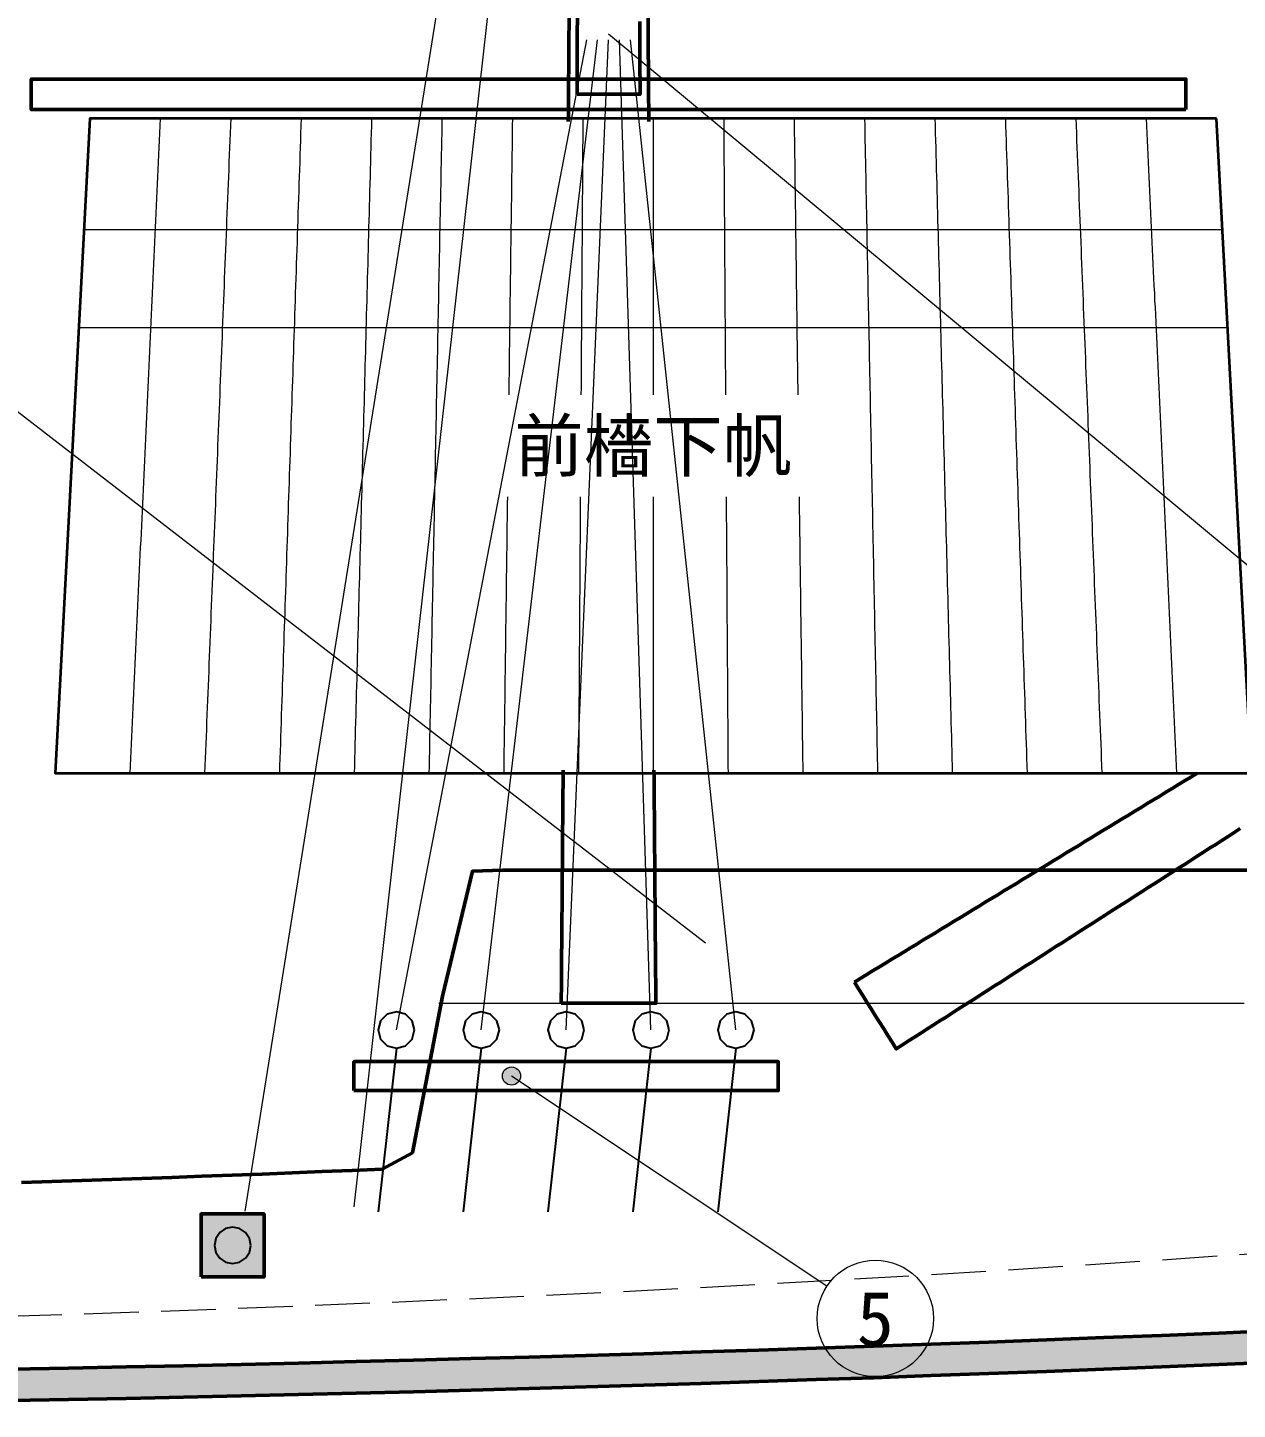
# Model space of a CAD drawing. Header units: millimetres. Extents: x -14250 to 74850, y -15000 to 48000.
# Drawn here: x 27010 to 36985, y 7050 to 18450 of the extents above; entities that cross this region are included whole.
import ezdxf
from ezdxf.enums import TextEntityAlignment as Align

# ---------------------------------------------------------------- set-up
doc = ezdxf.new("R2010")
doc.units = ezdxf.units.MM
doc.header["$LTSCALE"] = 150
doc.linetypes.add('HID', pattern=[4.5, 3, -1.5])
for name, color, linetype, lineweight in [('かくれ線', 8, 'HID', 18), ('ハッチング', 8, 'Continuous', 13), ('外形', 7, 'Continuous', 50), ('帆', 30, 'Continuous', 35), ('帆布', 30, 'Continuous', 13), ('引出線', 7, 'Continuous', 18), ('文字', 7, 'Continuous', 25), ('索具', 94, 'Continuous', 13), ('細部', 7, 'Continuous', 25)]:
    doc.layers.add(name, color=color, linetype=linetype, lineweight=lineweight)
doc.styles.add('JP', font='msgothic.ttc')

msp = doc.modelspace()

# ---------------------------------------------------------------- hatches: boundary and pattern name
at = {"layer": 'ハッチング'}
h = msp.add_hatch(color=250, dxfattribs=at)
h.dxf.hatch_style = 1
h.paths.add_polyline_path([(28440, 8142.4), (28960, 8142.4), (28960, 8662.4), (28440, 8662.4)])
h = msp.add_hatch(color=8, dxfattribs=at)
h.dxf.hatch_style = 1
h.paths.add_polyline_path([(783.3, 7530.6), (1257.6, 7519.3), (1732, 7508.2), (2206.3, 7497.5), (2680.7, 7487.1), (3155, 7476.9), (3629.4, 7467.1), (4103.7, 7457.5), (4578, 7448.3), (5052.4, 7439.3), (5526.7, 7430.7), (6001.1, 7422.3), (6475.4, 7414.3), (6949.8, 7406.5), (7424.1, 7399.1), (7898.5, 7391.9), (8372.8, 7385.1), (8847.1, 7378.5), (9321.5, 7372.3), (9795.8, 7366.3), (10270.2, 7360.7), (10744.5, 7355.3), (11218.9, 7350.3), (11693.2, 7345.5), (12167.5, 7341), (12641.9, 7336.9), (13116.2, 7333), (13590.6, 7329.5), (14064.9, 7326.2), (14539.3, 7323.2), (15013.6, 7320.6), (15487.9, 7318.2), (15962.3, 7316.1), (16436.6, 7314.4), (16911, 7312.9), (17385.3, 7311.7), (17859.7, 7310.9), (18334, 7310.3), (18808.3, 7310), (19282.7, 7310.1), (19757, 7310.7), (20231.4, 7311.8), (20705.7, 7313.4), (21180.1, 7315.5), (21654.4, 7318.2), (22128.8, 7321.4), (22603.1, 7325.1), (23077.4, 7329.3), (23551.8, 7334.1), (24026.1, 7339.4), (24500.5, 7345.2), (24974.8, 7351.5), (25449.2, 7358.4), (25923.5, 7365.8), (26397.8, 7373.7), (26872.2, 7382.1), (27346.5, 7391.1), (27820.9, 7400.5), (28295.2, 7410.5), (28769.6, 7421), (29243.9, 7432.1), (29718.2, 7443.7), (30192.6, 7455.7), (30666.9, 7468.4), (31141.3, 7481.5), (31615.6, 7495.2), (32090, 7509.4), (32564.3, 7524.1), (33038.7, 7539.3), (33513, 7555.1), (33987.3, 7571.3), (34461.7, 7588.1), (34936, 7605.5), (35410.4, 7623.3), (35884.7, 7641.7), (36359.1, 7660.6), (36833.4, 7680), (37307.7, 7700), (37782.1, 7720.4), (38256.4, 7741.4), (38730.8, 7762.9), (38730.8, 7502.9), (38256.4, 7481.4), (37782.1, 7460.4), (37307.7, 7440), (36833.4, 7420), (36359.1, 7400.6), (35884.7, 7381.7), (35410.4, 7363.3), (34936, 7345.5), (34461.7, 7328.1), (33987.3, 7311.3), (33513, 7295.1), (33038.7, 7279.3), (32564.3, 7264.1), (32090, 7249.4), (31615.6, 7235.2), (31141.3, 7221.5), (30666.9, 7208.4), (30192.6, 7195.7), (29718.2, 7183.7), (29243.9, 7172.1), (28769.6, 7161), (28295.2, 7150.5), (27820.9, 7140.5), (27346.5, 7131.1), (26872.2, 7122.1), (26397.8, 7113.7), (25923.5, 7105.8), (25449.2, 7098.4), (24974.8, 7091.5), (24500.5, 7085.2), (24026.1, 7079.4), (23551.8, 7074.1), (23077.4, 7069.3), (22603.1, 7065.1), (22128.8, 7061.4), (21654.4, 7058.2), (21180.1, 7055.5), (20705.7, 7053.4), (20231.4, 7051.8), (19757, 7050.7), (19282.7, 7050.1), (18808.3, 7050), (18334, 7050.3), (17859.7, 7050.9), (17385.3, 7051.7), (16911, 7052.9), (16436.6, 7054.4), (15962.3, 7056.1), (15487.9, 7058.2), (15013.6, 7060.6), (14539.3, 7063.2), (14064.9, 7066.2), (13590.6, 7069.5), (13116.2, 7073), (12641.9, 7076.9), (12167.5, 7081), (11693.2, 7085.5), (11218.9, 7090.3), (10744.5, 7095.3), (10270.2, 7100.7), (9795.8, 7106.3), (9321.5, 7112.3), (8847.1, 7118.5), (8372.8, 7125.1), (7898.5, 7131.9), (7424.1, 7139.1), (6949.8, 7146.5), (6475.4, 7154.3), (6001.1, 7162.3), (5526.7, 7170.7), (5052.4, 7179.3), (4578, 7188.3), (4103.7, 7197.5), (3629.4, 7207.1), (3155, 7216.9), (2680.7, 7227.1), (2206.3, 7237.5), (1732, 7248.2), (1257.6, 7259.3), (783.3, 7270.6)])
at = {"layer": '引出線'}
h = msp.add_hatch(color=7, dxfattribs=at)
h.dxf.hatch_style = 1
h.paths.add_polyline_path([(31075, 9800), (31065, 9837.5), (31037.5, 9865), (31000, 9875), (30962.5, 9865), (30935, 9837.5), (30925, 9800), (30935, 9762.5), (30962.5, 9735), (31000, 9725), (31037.5, 9735), (31065, 9762.5)])

# ---------------------------------------------------------------- linework, layer by layer
at = {"layer": 'かくれ線'}
for points in [[(30400, 10400), (30544.4, 10400), (30688.8, 10400), (30833.2, 10400), (30977.6, 10400), (31122, 10400), (31266.4, 10400), (31410.8, 10400), (31555.2, 10400), (31699.6, 10400), (31844, 10400), (31988.4, 10400), (32132.8, 10400), (32277.2, 10400), (32421.6, 10400), (32566, 10400), (32710.4, 10400), (32854.8, 10400), (32999.2, 10400), (33143.6, 10400), (33288, 10400), (33432.4, 10400), (33576.8, 10400), (33721.2, 10400), (33865.6, 10400), (34010, 10400), (34154.4, 10400), (34298.8, 10400), (34443.2, 10400), (34587.6, 10400), (34732, 10400), (34876.4, 10400), (35020.8, 10400), (35165.2, 10400), (35309.6, 10400), (35454, 10400), (35598.4, 10400), (35742.8, 10400), (35887.2, 10400), (36031.6, 10400), (36176, 10400), (36320.4, 10400), (36464.8, 10400), (36609.2, 10400), (36753.6, 10400), (36898, 10400), (37042.4, 10400)], [(26841.1, 7819.2), (27476.3, 7839.3), (28111.4, 7861), (28746.6, 7884.2), (29381.8, 7909), (30017, 7935.3), (30652.1, 7963.3), (31287.3, 7992.8), (31922.5, 8023.8), (32557.6, 8056.4), (33192.8, 8090.6), (33828, 8126.3), (34463.2, 8163.6), (35098.3, 8202.5), (35733.5, 8243), (36368.7, 8285), (37003.9, 8328.5), (37639, 8373.7), (38274.2, 8420.4), (38909.4, 8468.6)]]:
    msp.add_lwpolyline(points, dxfattribs=at)
at = {"layer": '外形'}
for points in [[(31467.9, 17674.8), (31468.4, 17735), (31468.9, 17795.1), (31469.3, 17855.2), (31469.8, 17915.3), (31470.3, 17975.5), (31470.8, 18035.6), (31471.3, 18095.7), (31471.7, 18155.8), (31472.2, 18216), (31472.7, 18276.1), (31473.2, 18336.2), (31473.6, 18396.3), (31474.1, 18456.4), (31474.6, 18516.6), (31475.1, 18576.7), (31475.6, 18636.8), (31476, 18696.9), (31476.5, 18757.1), (31477, 18817.2), (31477.5, 18877.3)], [(31540, 17900), (31540.3, 17960), (31540.6, 18020), (31540.8, 18080), (31541.1, 18140), (31541.4, 18200), (31541.7, 18260), (31542, 18320), (31542.2, 18380), (31542.5, 18440), (31542.8, 18500), (31543.1, 18560), (31543.4, 18620), (31543.7, 18680), (31543.9, 18740), (31544.2, 18800), (31544.5, 18860), (31544.8, 18920)], [(32122.5, 18877.3), (32123, 18817.2), (32123.5, 18757.1), (32124, 18696.9), (32124.4, 18636.8), (32124.9, 18576.7), (32125.4, 18516.6), (32125.9, 18456.4), (32126.4, 18396.3), (32126.8, 18336.2), (32127.3, 18276.1), (32127.8, 18216), (32128.3, 18155.8), (32128.7, 18095.7), (32129.2, 18035.6), (32129.7, 17975.5), (32130.2, 17915.3), (32130.7, 17855.2), (32131.1, 17795.1), (32131.6, 17735), (32132.1, 17674.8)], [(32057.2, 18500), (32057.5, 18440), (32057.8, 18380), (32058, 18320), (32058.3, 18260), (32058.6, 18200), (32058.9, 18140), (32059.2, 18080), (32059.4, 18020), (32059.7, 17960), (32060, 17900), (31995, 17900), (31930, 17900), (31865, 17900), (31800, 17900), (31735, 17900), (31670, 17900), (31605, 17900), (31540, 17900)], [(31410, 10400), (31410.5, 10460.1), (31411, 10520.2), (31411.4, 10580.4), (31411.9, 10640.5), (31412.4, 10700.6), (31412.9, 10760.7), (31413.3, 10820.9), (31413.8, 10881), (31414.3, 10941.1), (31414.8, 11001.2), (31415.3, 11061.3), (31415.7, 11121.5), (31416.2, 11181.6), (31416.7, 11241.7), (31417.2, 11301.8), (31417.7, 11362), (31418.1, 11422.1), (31418.6, 11482.2), (31419.1, 11542.3), (31419.6, 11602.5), (31420, 11662.6), (31420.5, 11722.7), (31421, 11782.8), (31421.5, 11842.9), (31422, 11903.1), (31422.4, 11963.2), (31422.9, 12023.3), (31423.4, 12083.4), (31423.9, 12143.6), (31424.4, 12203.7), (31424.8, 12263.8), (31425.3, 12323.9)], [(32174.7, 12323.9), (32175.2, 12263.8), (32175.6, 12203.7), (32176.1, 12143.6), (32176.6, 12083.4), (32177.1, 12023.3), (32177.6, 11963.2), (32178, 11903.1), (32178.5, 11842.9), (32179, 11782.8), (32179.5, 11722.7), (32180, 11662.6), (32180.4, 11602.5), (32180.9, 11542.3), (32181.4, 11482.2), (32181.9, 11422.1), (32182.3, 11362), (32182.8, 11301.8), (32183.3, 11241.7), (32183.8, 11181.6), (32184.3, 11121.5), (32184.7, 11061.3), (32185.2, 11001.2), (32185.7, 10941.1), (32186.2, 10881), (32186.7, 10820.9), (32187.1, 10760.7), (32187.6, 10700.6), (32188.1, 10640.5), (32188.6, 10580.4), (32189, 10520.2), (32189.5, 10460.1), (32190, 10400), (32130, 10400), (32070, 10400), (32010, 10400), (31950, 10400), (31890, 10400), (31830, 10400), (31770, 10400), (31710, 10400), (31650, 10400), (31590, 10400), (31530, 10400), (31470, 10400), (31410, 10400)], [(33827.8, 10575.6), (33879.2, 10606.9), (33930.5, 10638.3), (33981.9, 10669.6), (34033.3, 10700.9), (34084.7, 10732.2), (34136, 10763.5), (34187.4, 10794.9), (34238.8, 10826.2), (34290.2, 10857.5), (34341.5, 10888.8), (34392.9, 10920.1), (34444.3, 10951.5), (34495.7, 10982.8), (34547, 11014.1), (34598.4, 11045.4), (34649.8, 11076.7), (34701.2, 11108.1), (34752.5, 11139.4), (34803.9, 11170.7), (34855.3, 11202), (34906.7, 11233.3), (34958, 11264.7), (35009.4, 11296), (35060.8, 11327.3), (35112.2, 11358.6), (35163.5, 11389.9), (35214.9, 11421.3), (35266.3, 11452.6), (35317.7, 11483.9), (35369, 11515.2), (35420.4, 11546.5), (35471.8, 11577.9), (35523.2, 11609.2), (35574.5, 11640.5), (35625.9, 11671.8), (35677.3, 11703.1), (35728.7, 11734.5), (35780, 11765.8), (35831.4, 11797.1), (35882.8, 11828.4), (35934.2, 11859.7), (35985.5, 11891.1), (36036.9, 11922.4), (36088.3, 11953.7), (36139.7, 11985), (36191, 12016.3), (36242.4, 12047.7), (36293.8, 12079), (36345.2, 12110.3), (36396.5, 12141.6), (36447.9, 12172.9), (36499.3, 12204.3), (36550.7, 12235.6), (36602.1, 12266.9), (36653.4, 12298.2)], [(37009.8, 11841.4), (36959.2, 11808.9), (36908.5, 11776.5), (36857.8, 11744), (36807.2, 11711.6), (36756.5, 11679.1), (36705.8, 11646.7), (36655.1, 11614.2), (36604.5, 11581.8), (36553.8, 11549.4), (36503.1, 11516.9), (36452.5, 11484.5), (36401.8, 11452), (36351.1, 11419.6), (36300.4, 11387.1), (36249.8, 11354.7), (36199.1, 11322.2), (36148.4, 11289.8), (36097.8, 11257.3), (36047.1, 11224.9), (35996.4, 11192.4), (35945.7, 11160), (35895.1, 11127.6), (35844.4, 11095.1), (35793.7, 11062.7), (35743.1, 11030.2), (35692.4, 10997.8), (35641.7, 10965.3), (35591, 10932.9), (35540.4, 10900.4), (35489.7, 10868), (35439, 10835.5), (35388.3, 10803.1), (35337.7, 10770.6), (35287, 10738.2), (35236.3, 10705.8), (35185.7, 10673.3), (35135, 10640.9), (35084.3, 10608.4), (35033.6, 10576), (34983, 10543.5), (34932.3, 10511.1), (34881.6, 10478.6), (34831, 10446.2), (34780.3, 10413.7), (34729.6, 10381.3), (34678.9, 10348.8), (34628.3, 10316.4), (34577.6, 10284), (34526.9, 10251.5), (34476.3, 10219.1), (34425.6, 10186.6), (34374.9, 10154.2), (34324.2, 10121.7), (34273.6, 10089.3), (34222.9, 10056.8), (34172.2, 10024.4), (34137.8, 10079.5), (34103.3, 10134.6), (34068.9, 10189.8), (34034.4, 10244.9), (34000, 10300), (33965.6, 10355.1), (33931.1, 10410.2), (33896.7, 10465.4), (33862.2, 10520.5), (33827.8, 10575.6)], [(37121.5, 11500), (36873.6, 11500), (36625.8, 11500), (36377.9, 11500), (36130.1, 11500), (35882.3, 11500), (35634.4, 11500), (35386.6, 11500), (35138.8, 11500), (34890.9, 11500), (34643.1, 11500), (34395.2, 11500), (34147.4, 11500), (33899.6, 11500), (33651.7, 11500), (33403.9, 11500), (33156.1, 11500), (32908.2, 11500), (32660.4, 11500), (32412.5, 11500), (32164.7, 11500), (31916.9, 11500), (31669, 11500), (31421.2, 11500), (31173.4, 11500), (30925.5, 11500), (30677.7, 11490.1), (30429.8, 10458.6), (30182, 9167.6), (29934.2, 9031.8), (29686.3, 9021.4), (29438.5, 9011.3), (29190.7, 9001.4), (28942.8, 8991.7), (28695, 8982.3), (28447.2, 8973.1), (28199.3, 8964.1), (27951.5, 8955.4), (27703.6, 8946.9), (27455.8, 8938.6), (27208, 8930.6), (26960.1, 8922.9)], [(26872.2, 7382.1), (27346.5, 7391.1), (27820.9, 7400.5), (28295.2, 7410.5), (28769.6, 7421), (29243.9, 7432.1), (29718.2, 7443.7), (30192.6, 7455.7), (30666.9, 7468.4), (31141.3, 7481.5), (31615.6, 7495.2), (32090, 7509.4), (32564.3, 7524.1), (33038.7, 7539.3), (33513, 7555.1), (33987.3, 7571.3), (34461.7, 7588.1), (34936, 7605.5), (35410.4, 7623.3), (35884.7, 7641.7), (36359.1, 7660.6), (36833.4, 7680), (37307.7, 7700)], [(37307.7, 7440), (36833.4, 7420), (36359.1, 7400.6), (35884.7, 7381.7), (35410.4, 7363.3), (34936, 7345.5), (34461.7, 7328.1), (33987.3, 7311.3), (33513, 7295.1), (33038.7, 7279.3), (32564.3, 7264.1), (32090, 7249.4), (31615.6, 7235.2), (31141.3, 7221.5), (30666.9, 7208.4), (30192.6, 7195.7), (29718.2, 7183.7), (29243.9, 7172.1), (28769.6, 7161), (28295.2, 7150.5), (27820.9, 7140.5), (27346.5, 7131.1), (26872.2, 7122.1)]]:
    msp.add_lwpolyline(points, dxfattribs=at)
for points in [[(36560.7, 17774), (27039.3, 17774), (27039.3, 18026), (36560.7, 18026)], [(29700, 9680), (33200, 9680), (33200, 9920), (29700, 9920)], [(28440, 8142.4), (28960, 8142.4), (28960, 8662.4), (28440, 8662.4)]]:
    msp.add_lwpolyline(points, close=True, dxfattribs=at)
at = {"layer": '帆'}
msp.add_lwpolyline([(36814.6, 17700), (27522.6, 17700), (27235.9, 12300), (37101.4, 12300)], close=True, dxfattribs=at)
at = {"layer": '帆布'}
for points in [[(28103.4, 17700), (28100.6, 17640), (28097.8, 17580), (28095, 17520), (28092.2, 17460), (28089.5, 17400), (28086.7, 17340), (28083.9, 17280), (28081.1, 17220), (28078.3, 17160), (28075.5, 17100), (28072.7, 17040), (28069.9, 16980), (28067.1, 16920), (28064.4, 16860), (28061.6, 16800), (28058.8, 16740), (28056, 16680), (28053.2, 16620), (28050.4, 16560), (28047.6, 16500), (28044.8, 16440), (28042.1, 16380), (28039.3, 16320), (28036.5, 16260), (28033.7, 16200), (28030.9, 16140), (28028.1, 16080), (28025.3, 16020), (28022.5, 15960), (28019.7, 15900), (28017, 15840), (28014.2, 15780), (28011.4, 15720), (28008.6, 15660), (28005.8, 15600), (28003, 15540), (28000.2, 15480), (27997.4, 15420), (27994.7, 15360), (27991.9, 15300), (27989.1, 15240), (27986.3, 15180), (27983.5, 15120), (27980.7, 15060), (27977.9, 15000), (27975.1, 14940), (27972.3, 14880), (27969.6, 14820), (27966.8, 14760), (27964, 14700), (27961.2, 14640), (27958.4, 14580), (27955.6, 14520), (27952.8, 14460), (27950, 14400), (27947.3, 14340), (27944.5, 14280), (27941.7, 14220), (27938.9, 14160), (27936.1, 14100), (27933.3, 14040), (27930.5, 13980), (27927.7, 13920), (27924.9, 13860), (27922.2, 13800), (27919.4, 13740), (27916.6, 13680), (27913.8, 13620), (27911, 13560), (27908.2, 13500), (27905.4, 13440), (27902.6, 13380), (27899.9, 13320), (27897.1, 13260), (27894.3, 13200), (27891.5, 13140), (27888.7, 13080), (27885.9, 13020), (27883.1, 12960), (27880.3, 12900), (27877.5, 12840), (27874.8, 12780), (27872, 12720), (27869.2, 12660), (27866.4, 12600), (27863.6, 12540), (27860.8, 12480), (27858, 12420), (27855.2, 12360), (27852.5, 12300)], [(28684.1, 17700), (28681.8, 17640), (28679.4, 17580), (28677, 17520), (28674.6, 17460), (28672.2, 17400), (28669.8, 17340), (28667.4, 17280), (28665, 17220), (28662.6, 17160), (28660.2, 17100), (28657.9, 17040), (28655.5, 16980), (28653.1, 16920), (28650.7, 16860), (28648.3, 16800), (28645.9, 16740), (28643.5, 16680), (28641.1, 16620), (28638.7, 16560), (28636.3, 16500), (28634, 16440), (28631.6, 16380), (28629.2, 16320), (28626.8, 16260), (28624.4, 16200), (28622, 16140), (28619.6, 16080), (28617.2, 16020), (28614.8, 15960), (28612.4, 15900), (28610.1, 15840), (28607.7, 15780), (28605.3, 15720), (28602.9, 15660), (28600.5, 15600), (28598.1, 15540), (28595.7, 15480), (28593.3, 15420), (28590.9, 15360), (28588.5, 15300), (28586.2, 15240), (28583.8, 15180), (28581.4, 15120), (28579, 15060), (28576.6, 15000), (28574.2, 14940), (28571.8, 14880), (28569.4, 14820), (28567, 14760), (28564.6, 14700), (28562.3, 14640), (28559.9, 14580), (28557.5, 14520), (28555.1, 14460), (28552.7, 14400), (28550.3, 14340), (28547.9, 14280), (28545.5, 14220), (28543.1, 14160), (28540.7, 14100), (28538.4, 14040), (28536, 13980), (28533.6, 13920), (28531.2, 13860), (28528.8, 13800), (28526.4, 13740), (28524, 13680), (28521.6, 13620), (28519.2, 13560), (28516.8, 13500), (28514.5, 13440), (28512.1, 13380), (28509.7, 13320), (28507.3, 13260), (28504.9, 13200), (28502.5, 13140), (28500.1, 13080), (28497.7, 13020), (28495.3, 12960), (28492.9, 12900), (28490.6, 12840), (28488.2, 12780), (28485.8, 12720), (28483.4, 12660), (28481, 12600), (28478.6, 12540), (28476.2, 12480), (28473.8, 12420), (28471.4, 12360), (28469.1, 12300)], [(29264.9, 17700), (29262.9, 17640), (29260.9, 17580), (29258.9, 17520), (29256.9, 17460), (29254.9, 17400), (29252.9, 17340), (29250.9, 17280), (29249, 17220), (29247, 17160), (29245, 17100), (29243, 17040), (29241, 16980), (29239, 16920), (29237, 16860), (29235, 16800), (29233, 16740), (29231, 16680), (29229, 16620), (29227, 16560), (29225.1, 16500), (29223.1, 16440), (29221.1, 16380), (29219.1, 16320), (29217.1, 16260), (29215.1, 16200), (29213.1, 16140), (29211.1, 16080), (29209.1, 16020), (29207.1, 15960), (29205.1, 15900), (29203.1, 15840), (29201.2, 15780), (29199.2, 15720), (29197.2, 15660), (29195.2, 15600), (29193.2, 15540), (29191.2, 15480), (29189.2, 15420), (29187.2, 15360), (29185.2, 15300), (29183.2, 15240), (29181.2, 15180), (29179.2, 15120), (29177.3, 15060), (29175.3, 15000), (29173.3, 14940), (29171.3, 14880), (29169.3, 14820), (29167.3, 14760), (29165.3, 14700), (29163.3, 14640), (29161.3, 14580), (29159.3, 14520), (29157.3, 14460), (29155.4, 14400), (29153.4, 14340), (29151.4, 14280), (29149.4, 14220), (29147.4, 14160), (29145.4, 14100), (29143.4, 14040), (29141.4, 13980), (29139.4, 13920), (29137.4, 13860), (29135.4, 13800), (29133.4, 13740), (29131.5, 13680), (29129.5, 13620), (29127.5, 13560), (29125.5, 13500), (29123.5, 13440), (29121.5, 13380), (29119.5, 13320), (29117.5, 13260), (29115.5, 13200), (29113.5, 13140), (29111.5, 13080), (29109.5, 13020), (29107.6, 12960), (29105.6, 12900), (29103.6, 12840), (29101.6, 12780), (29099.6, 12720), (29097.6, 12660), (29095.6, 12600), (29093.6, 12540), (29091.6, 12480), (29089.6, 12420), (29087.6, 12360), (29085.6, 12300)], [(29845.6, 17700), (29844, 17640), (29842.4, 17580), (29840.9, 17520), (29839.3, 17460), (29837.7, 17400), (29836.1, 17340), (29834.5, 17280), (29832.9, 17220), (29831.3, 17160), (29829.7, 17100), (29828.1, 17040), (29826.5, 16980), (29824.9, 16920), (29823.3, 16860), (29821.7, 16800), (29820.1, 16740), (29818.5, 16680), (29817, 16620), (29815.4, 16560), (29813.8, 16500), (29812.2, 16440), (29810.6, 16380), (29809, 16320), (29807.4, 16260), (29805.8, 16200), (29804.2, 16140), (29802.6, 16080), (29801, 16020), (29799.4, 15960), (29797.8, 15900), (29796.2, 15840), (29794.6, 15780), (29793.1, 15720), (29791.5, 15660), (29789.9, 15600), (29788.3, 15540), (29786.7, 15480), (29785.1, 15420), (29783.5, 15360), (29781.9, 15300), (29780.3, 15240), (29778.7, 15180), (29777.1, 15120), (29775.5, 15060), (29773.9, 15000), (29772.3, 14940), (29770.8, 14880), (29769.2, 14820), (29767.6, 14760), (29766, 14700), (29764.4, 14640), (29762.8, 14580), (29761.2, 14520), (29759.6, 14460), (29758, 14400), (29756.4, 14340), (29754.8, 14280), (29753.2, 14220), (29751.6, 14160), (29750, 14100), (29748.4, 14040), (29746.9, 13980), (29745.3, 13920), (29743.7, 13860), (29742.1, 13800), (29740.5, 13740), (29738.9, 13680), (29737.3, 13620), (29735.7, 13560), (29734.1, 13500), (29732.5, 13440), (29730.9, 13380), (29729.3, 13320), (29727.7, 13260), (29726.1, 13200), (29724.5, 13140), (29723, 13080), (29721.4, 13020), (29719.8, 12960), (29718.2, 12900), (29716.6, 12840), (29715, 12780), (29713.4, 12720), (29711.8, 12660), (29710.2, 12600), (29708.6, 12540), (29707, 12480), (29705.4, 12420), (29703.8, 12360), (29702.2, 12300)], [(30426.4, 17700), (30425.2, 17640), (30424, 17580), (30422.8, 17520), (30421.6, 17460), (30420.4, 17400), (30419.2, 17340), (30418, 17280), (30416.8, 17220), (30415.6, 17160), (30414.4, 17100), (30413.2, 17040), (30412, 16980), (30410.8, 16920), (30409.7, 16860), (30408.5, 16800), (30407.3, 16740), (30406.1, 16680), (30404.9, 16620), (30403.7, 16560), (30402.5, 16500), (30401.3, 16440), (30400.1, 16380), (30398.9, 16320), (30397.7, 16260), (30396.5, 16200), (30395.3, 16140), (30394.1, 16080), (30392.9, 16020), (30391.7, 15960), (30390.5, 15900), (30389.3, 15840), (30388.1, 15780), (30386.9, 15720), (30385.8, 15660), (30384.6, 15600), (30383.4, 15540), (30382.2, 15480), (30381, 15420), (30379.8, 15360), (30378.6, 15300), (30377.4, 15240), (30376.2, 15180), (30375, 15120), (30373.8, 15060), (30372.6, 15000), (30371.4, 14940), (30370.2, 14880), (30369, 14820), (30367.8, 14760), (30366.6, 14700), (30365.4, 14640), (30364.2, 14580), (30363, 14520), (30361.9, 14460), (30360.7, 14400), (30359.5, 14340), (30358.3, 14280), (30357.1, 14220), (30355.9, 14160), (30354.7, 14100), (30353.5, 14040), (30352.3, 13980), (30351.1, 13920), (30349.9, 13860), (30348.7, 13800), (30347.5, 13740), (30346.3, 13680), (30345.1, 13620), (30343.9, 13560), (30342.7, 13500), (30341.5, 13440), (30340.3, 13380), (30339.1, 13320), (30338, 13260), (30336.8, 13200), (30335.6, 13140), (30334.4, 13080), (30333.2, 13020), (30332, 12960), (30330.8, 12900), (30329.6, 12840), (30328.4, 12780), (30327.2, 12720), (30326, 12660), (30324.8, 12600), (30323.6, 12540), (30322.4, 12480), (30321.2, 12420), (30320, 12360), (30318.8, 12300)], [(31007.1, 17700), (31006.3, 17640), (31005.5, 17580), (31004.7, 17520), (31003.9, 17460), (31003.1, 17400), (31002.3, 17340), (31001.5, 17280), (31000.8, 17220), (31000, 17160), (30999.2, 17100), (30998.4, 17040), (30997.6, 16980), (30996.8, 16920), (30996, 16860), (30995.2, 16800), (30994.4, 16740), (30993.6, 16680), (30992.8, 16620), (30992, 16560), (30991.2, 16500), (30990.4, 16440), (30989.6, 16380), (30988.8, 16320), (30988, 16260), (30987.2, 16200), (30986.4, 16140), (30985.6, 16080), (30984.8, 16020), (30984, 15960), (30983.2, 15900), (30982.4, 15840), (30981.6, 15780), (30980.8, 15720), (30980, 15660), (30979.2, 15600), (30978.4, 15540), (30977.7, 15480), (30976.9, 15420)], [(31587.9, 17700), (31587.5, 17640), (31587.1, 17580), (31586.7, 17520), (31586.3, 17460), (31585.9, 17400), (31585.5, 17340), (31585.1, 17280), (31584.7, 17220), (31584.3, 17160), (31583.9, 17100), (31583.5, 17040), (31583.1, 16980), (31582.7, 16920), (31582.3, 16860), (31581.9, 16800), (31581.5, 16740), (31581.1, 16680), (31580.7, 16620), (31580.3, 16560), (31579.9, 16500), (31579.5, 16440), (31579.1, 16380), (31578.7, 16320), (31578.3, 16260), (31577.9, 16200), (31577.5, 16140), (31577.1, 16080), (31576.7, 16020), (31576.3, 15960), (31575.9, 15900), (31575.5, 15840), (31575.1, 15780), (31574.7, 15720), (31574.3, 15660), (31573.9, 15600), (31573.5, 15540), (31573.1, 15480), (31572.7, 15420)], [(32168.6, 17700), (32168.6, 17640), (32168.6, 17580), (32168.6, 17520), (32168.6, 17460), (32168.6, 17400), (32168.6, 17340), (32168.6, 17280), (32168.6, 17220), (32168.6, 17160), (32168.6, 17100), (32168.6, 17040), (32168.6, 16980), (32168.6, 16920), (32168.6, 16860), (32168.6, 16800), (32168.6, 16740), (32168.6, 16680), (32168.6, 16620), (32168.6, 16560), (32168.6, 16500), (32168.6, 16440), (32168.6, 16380), (32168.6, 16320), (32168.6, 16260), (32168.6, 16200), (32168.6, 16140), (32168.6, 16080), (32168.6, 16020), (32168.6, 15960), (32168.6, 15900), (32168.6, 15840), (32168.6, 15780), (32168.6, 15720), (32168.6, 15660), (32168.6, 15600), (32168.6, 15540), (32168.6, 15480), (32168.6, 15420)], [(32749.4, 17700), (32749.8, 17640), (32750.2, 17580), (32750.6, 17520), (32751, 17460), (32751.4, 17400), (32751.8, 17340), (32752.2, 17280), (32752.6, 17220), (32752.9, 17160), (32753.3, 17100), (32753.7, 17040), (32754.1, 16980), (32754.5, 16920), (32754.9, 16860), (32755.3, 16800), (32755.7, 16740), (32756.1, 16680), (32756.5, 16620), (32756.9, 16560), (32757.3, 16500), (32757.7, 16440), (32758.1, 16380), (32758.5, 16320), (32758.9, 16260), (32759.3, 16200), (32759.7, 16140), (32760.1, 16080), (32760.5, 16020), (32760.9, 15960), (32761.3, 15900), (32761.7, 15840), (32762.1, 15780), (32762.5, 15720), (32762.9, 15660), (32763.3, 15600), (32763.7, 15540), (32764.1, 15480), (32764.5, 15420)], [(33330.1, 17700), (33330.9, 17640), (33331.7, 17580), (33332.5, 17520), (33333.3, 17460), (33334.1, 17400), (33334.9, 17340), (33335.7, 17280), (33336.5, 17220), (33337.3, 17160), (33338.1, 17100), (33338.9, 17040), (33339.7, 16980), (33340.5, 16920), (33341.3, 16860), (33342.1, 16800), (33342.9, 16740), (33343.7, 16680), (33344.5, 16620), (33345.2, 16560), (33346, 16500), (33346.8, 16440), (33347.6, 16380), (33348.4, 16320), (33349.2, 16260), (33350, 16200), (33350.8, 16140), (33351.6, 16080), (33352.4, 16020), (33353.2, 15960), (33354, 15900), (33354.8, 15840), (33355.6, 15780), (33356.4, 15720), (33357.2, 15660), (33358, 15600), (33358.8, 15540), (33359.6, 15480), (33360.4, 15420)], [(33910.9, 17700), (33912.1, 17640), (33913.2, 17580), (33914.4, 17520), (33915.6, 17460), (33916.8, 17400), (33918, 17340), (33919.2, 17280), (33920.4, 17220), (33921.6, 17160), (33922.8, 17100), (33924, 17040), (33925.2, 16980), (33926.4, 16920), (33927.6, 16860), (33928.8, 16800), (33930, 16740), (33931.2, 16680), (33932.4, 16620), (33933.6, 16560), (33934.8, 16500), (33936, 16440), (33937.1, 16380), (33938.3, 16320), (33939.5, 16260), (33940.7, 16200), (33941.9, 16140), (33943.1, 16080), (33944.3, 16020), (33945.5, 15960), (33946.7, 15900), (33947.9, 15840), (33949.1, 15780), (33950.3, 15720), (33951.5, 15660), (33952.7, 15600), (33953.9, 15540), (33955.1, 15480), (33956.3, 15420), (33957.5, 15360), (33958.7, 15300), (33959.8, 15240), (33961, 15180), (33962.2, 15120), (33963.4, 15060), (33964.6, 15000), (33965.8, 14940), (33967, 14880), (33968.2, 14820), (33969.4, 14760), (33970.6, 14700), (33971.8, 14640), (33973, 14580), (33974.2, 14520), (33975.4, 14460), (33976.6, 14400), (33977.8, 14340), (33979, 14280), (33980.2, 14220), (33981.4, 14160), (33982.6, 14100), (33983.7, 14040), (33984.9, 13980), (33986.1, 13920), (33987.3, 13860), (33988.5, 13800), (33989.7, 13740), (33990.9, 13680), (33992.1, 13620), (33993.3, 13560), (33994.5, 13500), (33995.7, 13440), (33996.9, 13380), (33998.1, 13320), (33999.3, 13260), (34000.5, 13200), (34001.7, 13140), (34002.9, 13080), (34004.1, 13020), (34005.3, 12960), (34006.5, 12900), (34007.6, 12840), (34008.8, 12780), (34010, 12720), (34011.2, 12660), (34012.4, 12600), (34013.6, 12540), (34014.8, 12480), (34016, 12420), (34017.2, 12360), (34018.4, 12300)], [(34491.6, 17700), (34493.2, 17640), (34494.8, 17580), (34496.4, 17520), (34498, 17460), (34499.6, 17400), (34501.2, 17340), (34502.8, 17280), (34504.3, 17220), (34505.9, 17160), (34507.5, 17100), (34509.1, 17040), (34510.7, 16980), (34512.3, 16920), (34513.9, 16860), (34515.5, 16800), (34517.1, 16740), (34518.7, 16680), (34520.3, 16620), (34521.9, 16560), (34523.5, 16500), (34525.1, 16440), (34526.7, 16380), (34528.2, 16320), (34529.8, 16260), (34531.4, 16200), (34533, 16140), (34534.6, 16080), (34536.2, 16020), (34537.8, 15960), (34539.4, 15900), (34541, 15840), (34542.6, 15780), (34544.2, 15720), (34545.8, 15660), (34547.4, 15600), (34549, 15540), (34550.6, 15480), (34552.1, 15420), (34553.7, 15360), (34555.3, 15300), (34556.9, 15240), (34558.5, 15180), (34560.1, 15120), (34561.7, 15060), (34563.3, 15000), (34564.9, 14940), (34566.5, 14880), (34568.1, 14820), (34569.7, 14760), (34571.3, 14700), (34572.9, 14640), (34574.5, 14580), (34576, 14520), (34577.6, 14460), (34579.2, 14400), (34580.8, 14340), (34582.4, 14280), (34584, 14220), (34585.6, 14160), (34587.2, 14100), (34588.8, 14040), (34590.4, 13980), (34592, 13920), (34593.6, 13860), (34595.2, 13800), (34596.8, 13740), (34598.4, 13680), (34599.9, 13620), (34601.5, 13560), (34603.1, 13500), (34604.7, 13440), (34606.3, 13380), (34607.9, 13320), (34609.5, 13260), (34611.1, 13200), (34612.7, 13140), (34614.3, 13080), (34615.9, 13020), (34617.5, 12960), (34619.1, 12900), (34620.7, 12840), (34622.3, 12780), (34623.8, 12720), (34625.4, 12660), (34627, 12600), (34628.6, 12540), (34630.2, 12480), (34631.8, 12420), (34633.4, 12360), (34635, 12300)], [(35072.3, 17700), (35074.3, 17640), (35076.3, 17580), (35078.3, 17520), (35080.3, 17460), (35082.3, 17400), (35084.3, 17340), (35086.3, 17280), (35088.3, 17220), (35090.3, 17160), (35092.3, 17100), (35094.3, 17040), (35096.2, 16980), (35098.2, 16920), (35100.2, 16860), (35102.2, 16800), (35104.2, 16740), (35106.2, 16680), (35108.2, 16620), (35110.2, 16560), (35112.2, 16500), (35114.2, 16440), (35116.2, 16380), (35118.2, 16320), (35120.1, 16260), (35122.1, 16200), (35124.1, 16140), (35126.1, 16080), (35128.1, 16020), (35130.1, 15960), (35132.1, 15900), (35134.1, 15840), (35136.1, 15780), (35138.1, 15720), (35140.1, 15660), (35142.1, 15600), (35144, 15540), (35146, 15480), (35148, 15420), (35150, 15360), (35152, 15300), (35154, 15240), (35156, 15180), (35158, 15120), (35160, 15060), (35162, 15000), (35164, 14940), (35166, 14880), (35167.9, 14820), (35169.9, 14760), (35171.9, 14700), (35173.9, 14640), (35175.9, 14580), (35177.9, 14520), (35179.9, 14460), (35181.9, 14400), (35183.9, 14340), (35185.9, 14280), (35187.9, 14220), (35189.9, 14160), (35191.8, 14100), (35193.8, 14040), (35195.8, 13980), (35197.8, 13920), (35199.8, 13860), (35201.8, 13800), (35203.8, 13740), (35205.8, 13680), (35207.8, 13620), (35209.8, 13560), (35211.8, 13500), (35213.8, 13440), (35215.7, 13380), (35217.7, 13320), (35219.7, 13260), (35221.7, 13200), (35223.7, 13140), (35225.7, 13080), (35227.7, 13020), (35229.7, 12960), (35231.7, 12900), (35233.7, 12840), (35235.7, 12780), (35237.7, 12720), (35239.6, 12660), (35241.6, 12600), (35243.6, 12540), (35245.6, 12480), (35247.6, 12420), (35249.6, 12360), (35251.6, 12300)], [(35653.1, 17700), (35655.5, 17640), (35657.9, 17580), (35660.3, 17520), (35662.7, 17460), (35665, 17400), (35667.4, 17340), (35669.8, 17280), (35672.2, 17220), (35674.6, 17160), (35677, 17100), (35679.4, 17040), (35681.8, 16980), (35684.2, 16920), (35686.6, 16860), (35688.9, 16800), (35691.3, 16740), (35693.7, 16680), (35696.1, 16620), (35698.5, 16560), (35700.9, 16500), (35703.3, 16440), (35705.7, 16380), (35708.1, 16320), (35710.5, 16260), (35712.8, 16200), (35715.2, 16140), (35717.6, 16080), (35720, 16020), (35722.4, 15960), (35724.8, 15900), (35727.2, 15840), (35729.6, 15780), (35732, 15720), (35734.4, 15660), (35736.7, 15600), (35739.1, 15540), (35741.5, 15480), (35743.9, 15420), (35746.3, 15360), (35748.7, 15300), (35751.1, 15240), (35753.5, 15180), (35755.9, 15120), (35758.3, 15060), (35760.6, 15000), (35763, 14940), (35765.4, 14880), (35767.8, 14820), (35770.2, 14760), (35772.6, 14700), (35775, 14640), (35777.4, 14580), (35779.8, 14520), (35782.1, 14460), (35784.5, 14400), (35786.9, 14340), (35789.3, 14280), (35791.7, 14220), (35794.1, 14160), (35796.5, 14100), (35798.9, 14040), (35801.3, 13980), (35803.7, 13920), (35806, 13860), (35808.4, 13800), (35810.8, 13740), (35813.2, 13680), (35815.6, 13620), (35818, 13560), (35820.4, 13500), (35822.8, 13440), (35825.2, 13380), (35827.6, 13320), (35829.9, 13260), (35832.3, 13200), (35834.7, 13140), (35837.1, 13080), (35839.5, 13020), (35841.9, 12960), (35844.3, 12900), (35846.7, 12840), (35849.1, 12780), (35851.5, 12720), (35853.8, 12660), (35856.2, 12600), (35858.6, 12540), (35861, 12480), (35863.4, 12420), (35865.8, 12360), (35868.2, 12300)], [(36233.8, 17700), (36236.6, 17640), (36239.4, 17580), (36242.2, 17520), (36245, 17460), (36247.8, 17400), (36250.6, 17340), (36253.4, 17280), (36256.1, 17220), (36258.9, 17160), (36261.7, 17100), (36264.5, 17040), (36267.3, 16980), (36270.1, 16920), (36272.9, 16860), (36275.7, 16800), (36278.5, 16740), (36281.2, 16680), (36284, 16620), (36286.8, 16560), (36289.6, 16500), (36292.4, 16440), (36295.2, 16380), (36298, 16320), (36300.8, 16260), (36303.5, 16200), (36306.3, 16140), (36309.1, 16080), (36311.9, 16020), (36314.7, 15960), (36317.5, 15900), (36320.3, 15840), (36323.1, 15780), (36325.9, 15720), (36328.6, 15660), (36331.4, 15600), (36334.2, 15540), (36337, 15480), (36339.8, 15420), (36342.6, 15360), (36345.4, 15300), (36348.2, 15240), (36350.9, 15180), (36353.7, 15120), (36356.5, 15060), (36359.3, 15000), (36362.1, 14940), (36364.9, 14880), (36367.7, 14820), (36370.5, 14760), (36373.3, 14700), (36376, 14640), (36378.8, 14580), (36381.6, 14520), (36384.4, 14460), (36387.2, 14400), (36390, 14340), (36392.8, 14280), (36395.6, 14220), (36398.3, 14160), (36401.1, 14100), (36403.9, 14040), (36406.7, 13980), (36409.5, 13920), (36412.3, 13860), (36415.1, 13800), (36417.9, 13740), (36420.7, 13680), (36423.4, 13620), (36426.2, 13560), (36429, 13500), (36431.8, 13440), (36434.6, 13380), (36437.4, 13320), (36440.2, 13260), (36443, 13200), (36445.7, 13140), (36448.5, 13080), (36451.3, 13020), (36454.1, 12960), (36456.9, 12900), (36459.7, 12840), (36462.5, 12780), (36465.3, 12720), (36468.1, 12660), (36470.8, 12600), (36473.6, 12540), (36476.4, 12480), (36479.2, 12420), (36482, 12360), (36484.8, 12300)], [(36863.3, 16782), (36803.2, 16782), (36743, 16782), (36682.8, 16782), (36622.6, 16782), (36562.4, 16782), (36502.2, 16782), (36442, 16782), (36381.8, 16782), (36321.6, 16782), (36261.5, 16782), (36201.3, 16782), (36141.1, 16782), (36080.9, 16782), (36020.7, 16782), (35960.5, 16782), (35900.3, 16782), (35840.1, 16782), (35779.9, 16782), (35719.8, 16782), (35659.6, 16782), (35599.4, 16782), (35539.2, 16782), (35479, 16782), (35418.8, 16782), (35358.6, 16782), (35298.4, 16782), (35238.2, 16782), (35178.1, 16782), (35117.9, 16782), (35057.7, 16782), (34997.5, 16782), (34937.3, 16782), (34877.1, 16782), (34816.9, 16782), (34756.7, 16782), (34696.5, 16782), (34636.4, 16782), (34576.2, 16782), (34516, 16782), (34455.8, 16782), (34395.6, 16782), (34335.4, 16782), (34275.2, 16782), (34215, 16782), (34154.8, 16782), (34094.7, 16782), (34034.5, 16782), (33974.3, 16782), (33914.1, 16782), (33853.9, 16782), (33793.7, 16782), (33733.5, 16782), (33673.3, 16782), (33613.1, 16782), (33553, 16782), (33492.8, 16782), (33432.6, 16782), (33372.4, 16782), (33312.2, 16782), (33252, 16782), (33191.8, 16782), (33131.6, 16782), (33071.4, 16782), (33011.3, 16782), (32951.1, 16782), (32890.9, 16782), (32830.7, 16782), (32770.5, 16782), (32710.3, 16782), (32650.1, 16782), (32589.9, 16782), (32529.8, 16782), (32469.6, 16782), (32409.4, 16782), (32349.2, 16782), (32289, 16782), (32228.8, 16782), (32168.6, 16782), (32108.4, 16782), (32048.2, 16782), (31988.1, 16782), (31927.9, 16782), (31867.7, 16782), (31807.5, 16782), (31747.3, 16782), (31687.1, 16782), (31626.9, 16782), (31566.7, 16782), (31506.5, 16782), (31446.4, 16782), (31386.2, 16782), (31326, 16782), (31265.8, 16782), (31205.6, 16782), (31145.4, 16782), (31085.2, 16782), (31025, 16782), (30964.8, 16782), (30904.7, 16782), (30844.5, 16782), (30784.3, 16782), (30724.1, 16782), (30663.9, 16782), (30603.7, 16782), (30543.5, 16782), (30483.3, 16782), (30423.1, 16782), (30363, 16782), (30302.8, 16782), (30242.6, 16782), (30182.4, 16782), (30122.2, 16782), (30062, 16782), (30001.8, 16782), (29941.6, 16782), (29881.4, 16782), (29821.3, 16782), (29761.1, 16782), (29700.9, 16782), (29640.7, 16782), (29580.5, 16782), (29520.3, 16782), (29460.1, 16782), (29399.9, 16782), (29339.7, 16782), (29279.6, 16782), (29219.4, 16782), (29159.2, 16782), (29099, 16782), (29038.8, 16782), (28978.6, 16782), (28918.4, 16782), (28858.2, 16782), (28798, 16782), (28737.9, 16782), (28677.7, 16782), (28617.5, 16782), (28557.3, 16782), (28497.1, 16782), (28436.9, 16782), (28376.7, 16782), (28316.5, 16782), (28256.3, 16782), (28196.2, 16782), (28136, 16782), (28075.8, 16782), (28015.6, 16782), (27955.4, 16782), (27895.2, 16782), (27835, 16782), (27774.8, 16782), (27714.7, 16782), (27654.5, 16782), (27594.3, 16782), (27534.1, 16782), (27473.9, 16782)], [(36906.4, 15972), (36846, 15972), (36785.7, 15972), (36725.3, 15972), (36664.9, 15972), (36604.6, 15972), (36544.2, 15972), (36483.9, 15972), (36423.5, 15972), (36363.2, 15972), (36302.8, 15972), (36242.5, 15972), (36182.1, 15972), (36121.8, 15972), (36061.4, 15972), (36001.1, 15972), (35940.7, 15972), (35880.4, 15972), (35820, 15972), (35759.6, 15972), (35699.3, 15972), (35638.9, 15972), (35578.6, 15972), (35518.2, 15972), (35457.9, 15972), (35397.5, 15972), (35337.2, 15972), (35276.8, 15972), (35216.5, 15972), (35156.1, 15972), (35095.8, 15972), (35035.4, 15972), (34975.1, 15972), (34914.7, 15972), (34854.3, 15972), (34794, 15972), (34733.6, 15972), (34673.3, 15972), (34612.9, 15972), (34552.6, 15972), (34492.2, 15972), (34431.9, 15972), (34371.5, 15972), (34311.2, 15972), (34250.8, 15972), (34190.5, 15972), (34130.1, 15972), (34069.8, 15972), (34009.4, 15972), (33949, 15972), (33888.7, 15972), (33828.3, 15972), (33768, 15972), (33707.6, 15972), (33647.3, 15972), (33586.9, 15972), (33526.6, 15972), (33466.2, 15972), (33405.9, 15972), (33345.5, 15972), (33285.2, 15972), (33224.8, 15972), (33164.4, 15972), (33104.1, 15972), (33043.7, 15972), (32983.4, 15972), (32923, 15972), (32862.7, 15972), (32802.3, 15972), (32742, 15972), (32681.6, 15972), (32621.3, 15972), (32560.9, 15972), (32500.6, 15972), (32440.2, 15972), (32379.9, 15972), (32319.5, 15972), (32259.1, 15972), (32198.8, 15972), (32138.4, 15972), (32078.1, 15972), (32017.7, 15972), (31957.4, 15972), (31897, 15972), (31836.7, 15972), (31776.3, 15972), (31716, 15972), (31655.6, 15972), (31595.3, 15972), (31534.9, 15972), (31474.6, 15972), (31414.2, 15972), (31353.8, 15972), (31293.5, 15972), (31233.1, 15972), (31172.8, 15972), (31112.4, 15972), (31052.1, 15972), (30991.7, 15972), (30931.4, 15972), (30871, 15972), (30810.7, 15972), (30750.3, 15972), (30690, 15972), (30629.6, 15972), (30569.3, 15972), (30508.9, 15972), (30448.5, 15972), (30388.2, 15972), (30327.8, 15972), (30267.5, 15972), (30207.1, 15972), (30146.8, 15972), (30086.4, 15972), (30026.1, 15972), (29965.7, 15972), (29905.4, 15972), (29845, 15972), (29784.7, 15972), (29724.3, 15972), (29664, 15972), (29603.6, 15972), (29543.2, 15972), (29482.9, 15972), (29422.5, 15972), (29362.2, 15972), (29301.8, 15972), (29241.5, 15972), (29181.1, 15972), (29120.8, 15972), (29060.4, 15972), (29000.1, 15972), (28939.7, 15972), (28879.4, 15972), (28819, 15972), (28758.7, 15972), (28698.3, 15972), (28637.9, 15972), (28577.6, 15972), (28517.2, 15972), (28456.9, 15972), (28396.5, 15972), (28336.2, 15972), (28275.8, 15972), (28215.5, 15972), (28155.1, 15972), (28094.8, 15972), (28034.4, 15972), (27974.1, 15972), (27913.7, 15972), (27853.4, 15972), (27793, 15972), (27732.6, 15972), (27672.3, 15972), (27611.9, 15972), (27551.6, 15972), (27491.2, 15972), (27430.9, 15972)], [(30965.7, 14580), (30964.9, 14520), (30964.1, 14460), (30963.3, 14400), (30962.5, 14340), (30961.7, 14280), (30960.9, 14220), (30960.1, 14160), (30959.3, 14100), (30958.5, 14040), (30957.7, 13980), (30956.9, 13920), (30956.1, 13860), (30955.3, 13800), (30954.5, 13740), (30953.8, 13680), (30953, 13620), (30952.2, 13560), (30951.4, 13500), (30950.6, 13440), (30949.8, 13380), (30949, 13320), (30948.2, 13260), (30947.4, 13200), (30946.6, 13140), (30945.8, 13080), (30945, 13020), (30944.2, 12960), (30943.4, 12900), (30942.6, 12840), (30941.8, 12780), (30941, 12720), (30940.2, 12660), (30939.4, 12600), (30938.6, 12540), (30937.8, 12480), (30937, 12420), (30936.2, 12360), (30935.4, 12300)], [(31567.2, 14580), (31566.8, 14520), (31566.4, 14460), (31566, 14400), (31565.6, 14340), (31565.2, 14280), (31564.8, 14220), (31564.4, 14160), (31564, 14100), (31563.6, 14040), (31563.2, 13980), (31562.8, 13920), (31562.4, 13860), (31562, 13800), (31561.6, 13740), (31561.2, 13680), (31560.8, 13620), (31560.4, 13560), (31560, 13500), (31559.6, 13440), (31559.2, 13380), (31558.8, 13320), (31558.4, 13260), (31558, 13200), (31557.6, 13140), (31557.2, 13080), (31556.8, 13020), (31556.4, 12960), (31556, 12900), (31555.6, 12840), (31555.2, 12780), (31554.8, 12720), (31554.4, 12660), (31554, 12600), (31553.6, 12540), (31553.2, 12480), (31552.8, 12420), (31552.4, 12360), (31552, 12300)], [(32168.6, 14580), (32168.6, 14520), (32168.6, 14460), (32168.6, 14400), (32168.6, 14340), (32168.6, 14280), (32168.6, 14220), (32168.6, 14160), (32168.6, 14100), (32168.6, 14040), (32168.6, 13980), (32168.6, 13920), (32168.6, 13860), (32168.6, 13800), (32168.6, 13740), (32168.6, 13680), (32168.6, 13620), (32168.6, 13560), (32168.6, 13500), (32168.6, 13440), (32168.6, 13380), (32168.6, 13320), (32168.6, 13260), (32168.6, 13200), (32168.6, 13140), (32168.6, 13080), (32168.6, 13020), (32168.6, 12960), (32168.6, 12900), (32168.6, 12840), (32168.6, 12780), (32168.6, 12720), (32168.6, 12660), (32168.6, 12600), (32168.6, 12540), (32168.6, 12480), (32168.6, 12420), (32168.6, 12360), (32168.6, 12300)], [(32770.1, 14580), (32770.5, 14520), (32770.9, 14460), (32771.3, 14400), (32771.7, 14340), (32772.1, 14280), (32772.5, 14220), (32772.9, 14160), (32773.3, 14100), (32773.7, 14040), (32774.1, 13980), (32774.5, 13920), (32774.9, 13860), (32775.3, 13800), (32775.7, 13740), (32776.1, 13680), (32776.5, 13620), (32776.8, 13560), (32777.2, 13500), (32777.6, 13440), (32778, 13380), (32778.4, 13320), (32778.8, 13260), (32779.2, 13200), (32779.6, 13140), (32780, 13080), (32780.4, 13020), (32780.8, 12960), (32781.2, 12900), (32781.6, 12840), (32782, 12780), (32782.4, 12720), (32782.8, 12660), (32783.2, 12600), (32783.6, 12540), (32784, 12480), (32784.4, 12420), (32784.8, 12360), (32785.2, 12300)], [(33371.5, 14580), (33372.3, 14520), (33373.1, 14460), (33373.9, 14400), (33374.7, 14340), (33375.5, 14280), (33376.3, 14220), (33377.1, 14160), (33377.9, 14100), (33378.7, 14040), (33379.5, 13980), (33380.3, 13920), (33381.1, 13860), (33381.9, 13800), (33382.7, 13740), (33383.5, 13680), (33384.3, 13620), (33385.1, 13560), (33385.9, 13500), (33386.7, 13440), (33387.5, 13380), (33388.3, 13320), (33389.1, 13260), (33389.9, 13200), (33390.7, 13140), (33391.5, 13080), (33392.2, 13020), (33393, 12960), (33393.8, 12900), (33394.6, 12840), (33395.4, 12780), (33396.2, 12720), (33397, 12660), (33397.8, 12600), (33398.6, 12540), (33399.4, 12480), (33400.2, 12420), (33401, 12360), (33401.8, 12300)]]:
    msp.add_lwpolyline(points, dxfattribs=at)
at = {"layer": '引出線'}
msp.add_line((33600.6, 8066.3), (31000, 9800), dxfattribs=at)
for centre, radius in [((31000, 9800), 75), ((34000, 7800), 480)]:
    msp.add_circle(centre, radius, dxfattribs=at)
at = {"layer": '索具'}
for points in [[(31800, 27450), (28800, 8686.2)], [(31800, 27450), (29700, 8722)], [(20049.5, 20600), (32600, 10900)], [(31800, 18400), (38303.8, 12989.3)], [(30050, 10180), (31620, 18350)], [(30750, 10180), (31710, 18350)], [(31450, 10180), (31800, 18350)], [(32150, 10180), (31890, 18350)], [(32850, 10180), (31980, 18350)]]:
    msp.add_lwpolyline(points, dxfattribs=at)
at = {"layer": '細部'}
for points in [[(30200, 10180), (30179.9, 10255), (30125, 10309.9), (30050, 10330), (29975, 10309.9), (29920.1, 10255), (29900, 10180), (29920.1, 10105), (29975, 10050.1), (30050, 10030), (30125, 10050.1), (30179.9, 10105)], [(30900, 10180), (30879.9, 10255), (30825, 10309.9), (30750, 10330), (30675, 10309.9), (30620.1, 10255), (30600, 10180), (30620.1, 10105), (30675, 10050.1), (30750, 10030), (30825, 10050.1), (30879.9, 10105)], [(31600, 10180), (31579.9, 10255), (31525, 10309.9), (31450, 10330), (31375, 10309.9), (31320.1, 10255), (31300, 10180), (31320.1, 10105), (31375, 10050.1), (31450, 10030), (31525, 10050.1), (31579.9, 10105)], [(32300, 10180), (32279.9, 10255), (32225, 10309.9), (32150, 10330), (32075, 10309.9), (32020.1, 10255), (32000, 10180), (32020.1, 10105), (32075, 10050.1), (32150, 10030), (32225, 10050.1), (32279.9, 10105)], [(33000, 10180), (32979.9, 10255), (32925, 10309.9), (32850, 10330), (32775, 10309.9), (32720.1, 10255), (32700, 10180), (32720.1, 10105), (32775, 10050.1), (32850, 10030), (32925, 10050.1), (32979.9, 10105)], [(28850, 8402.4), (28838.6, 8459.8), (28806.1, 8508.5), (28757.4, 8541), (28700, 8552.4), (28642.6, 8541), (28593.9, 8508.5), (28561.4, 8459.8), (28550, 8402.4), (28561.4, 8345), (28593.9, 8296.4), (28642.6, 8263.9), (28700, 8252.4), (28757.4, 8263.9), (28806.1, 8296.4), (28838.6, 8345)]]:
    msp.add_lwpolyline(points, close=True, dxfattribs=at)
for points in [[(30050, 10030), (29900, 8680)], [(30750, 10030), (30600, 8680)], [(31450, 10030), (31300, 8680)], [(32150, 10030), (32000, 8680)], [(32850, 10030), (32700, 8680)]]:
    msp.add_lwpolyline(points, dxfattribs=at)

# ---------------------------------------------------------------- texts
at = {"layer": '文字', "style": 'JP'}
for s, height, p in [('前檣下帆', 420, (32168.6, 15000)), ('5', 450, (34000, 7800))]:
    msp.add_text(s, height=height, dxfattribs=at).set_placement(p, align=Align.MIDDLE_CENTER)

doc.saveas('drawing.dxf')
